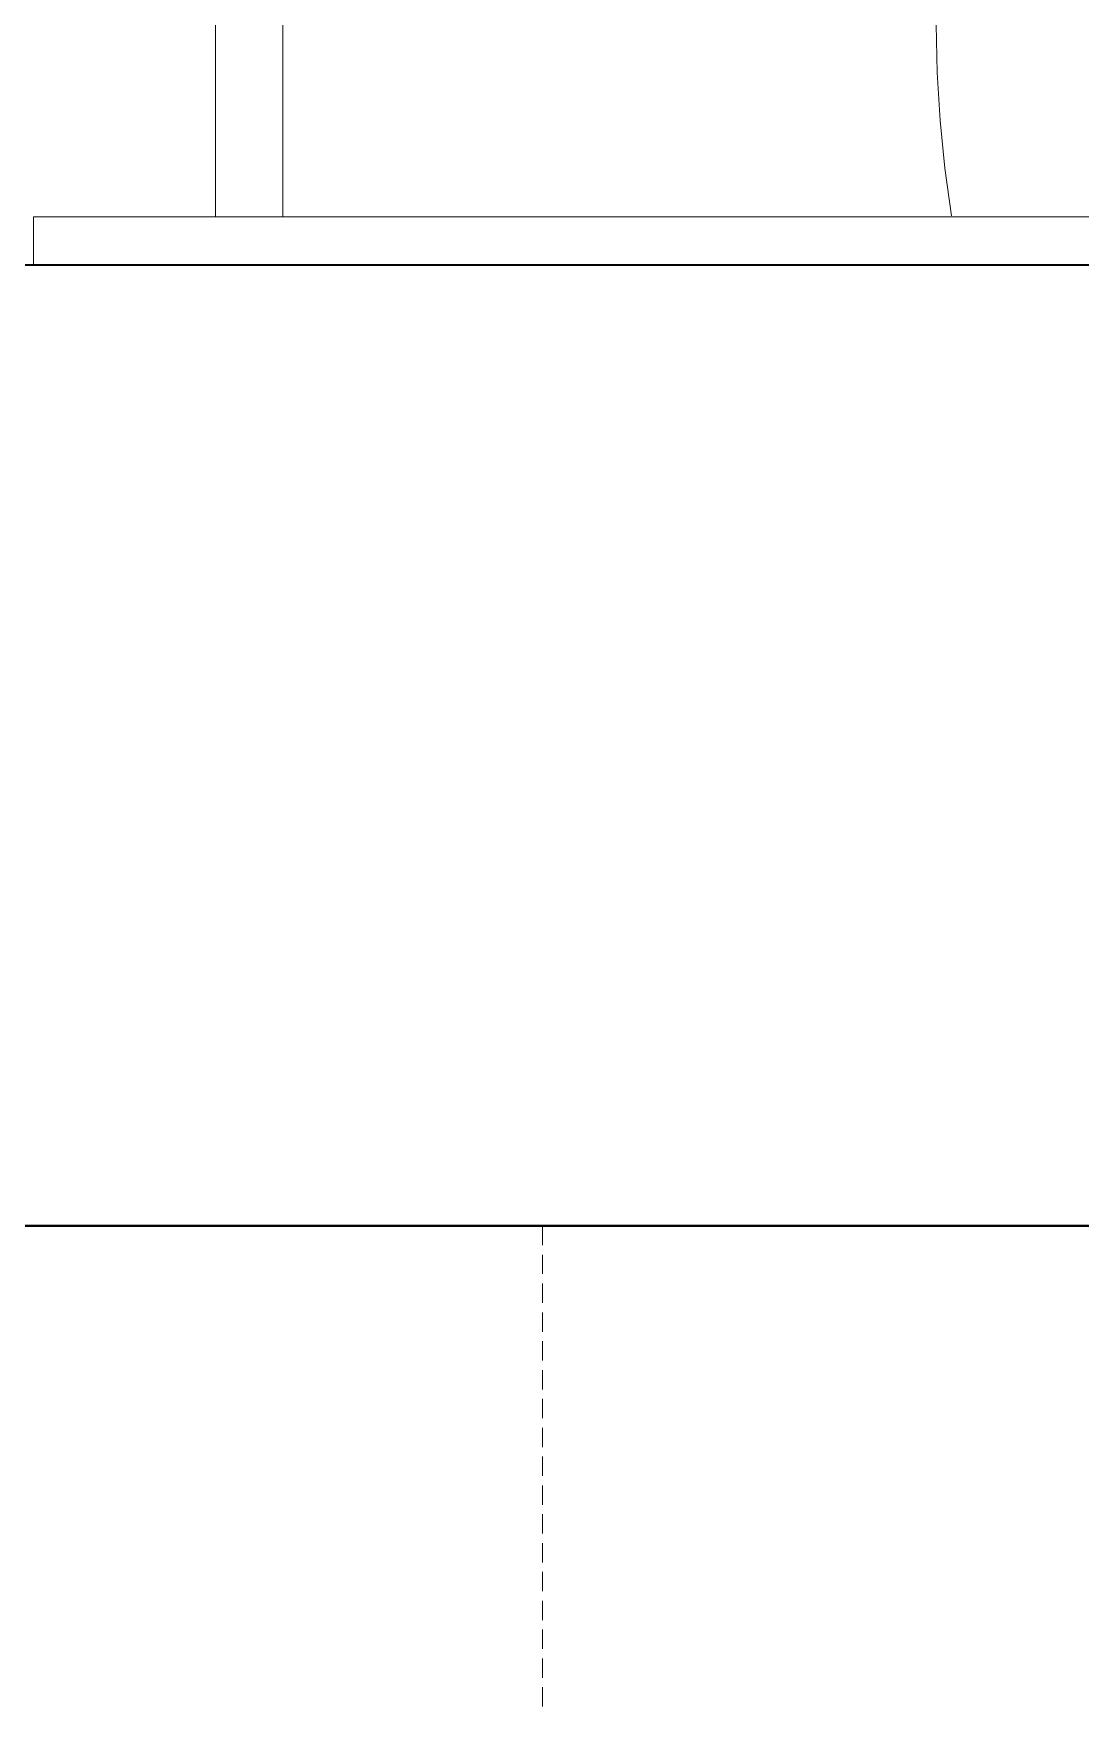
# Model space of a CAD drawing. Header units: millimetres. Extents: x -187664 to 435448, y -313239 to 299894.
# Drawn here: x 5679.6 to 5788.5, y -309664.7 to -309490.6 of the extents above; entities that cross this region are included whole.
import ezdxf

# ---------------------------------------------------------------- set-up
doc = ezdxf.new("R2010")
doc.units = ezdxf.units.MM
doc.linetypes.add('Centre', pattern=[31.75, 6.35, -4.7625, 15.875, -4.7625])
doc.linetypes.add('DPA_Hidden 50', pattern=[3, 2, -1])
for name, color, linetype, lineweight in [('A-DETL', 7, 'Continuous', 70), ('A-FLOR-E', 7, 'Continuous', 35), ('A-FLOR-FNSH', 7, 'Continuous', 70), ('A-FLOR-LEVL', 7, 'Continuous', 35), ('A-FLOR-LEVL-E', 7, 'Continuous', 35), ('A-FLOR-PATT', 7, 'Continuous', 70), ('A-GENM', 7, 'Continuous', 9), ('A-GLAZ-CURT', 7, 'Continuous', 9), ('A-GLAZ-CWMG', 7, 'Continuous', 35), ('P-SANR-FIXT', 7, 'Continuous', 35)]:
    doc.layers.add(name, color=color, linetype=linetype, lineweight=lineweight)

# ---------------------------------------------------------------- blocks, each defined once
blk = doc.blocks.new('PB-DRAIN-SCUPPER-GENC-300 - 300W X 200D-17300311-2140-01 ENTRANCE 1 ELEVATION 2')
at = {"layer": 'P-SANR-FIXT', "color": 7, "lineweight": 9}
for p, q in [((-18985.27, 101450), (-16176.56, 101450)), ((-18647.02, 101450), (-18985.27, 101450)), ((-18985.27, 101450), (-18647.02, 101450)), ((-18985.27, 101450), (-16176.56, 101450))]:
    blk.add_line(p, q, dxfattribs=at)
blk = doc.blocks.new('Rectangular Mullion - Mullion_Beam 300x400-17948330-2140-01 ENTRANCE 1 ELEVATION 2')
at = {"layer": 'A-GLAZ-CWMG', "color": 7}
for p, q in [((-18984.36, 101450), (-19059.25, 101450)), ((-19059.25, 101450), (-18990.73, 101450)), ((-18990.73, 101450), (-18984.36, 101450))]:
    blk.add_line(p, q, dxfattribs=at)
blk = doc.blocks.new('Rectangular Mullion - Mullion_Beam 300x400-17948329-2140-01 ENTRANCE 1 ELEVATION 2')
at = {"layer": 'A-GLAZ-CWMG', "color": 7}
for p, q in [((-18990.95, 101450), (-19059.25, 101450)), ((-18997.44, 101450), (-18990.95, 101450))]:
    blk.add_line(p, q, dxfattribs=at)
blk = doc.blocks.new('DPA_CP_Fence Type D - Fence Post Left w MRTA Logo-17948264-2140-01 ENTRANCE 1 ELEVATION 2')
at = {"layer": 'A-GLAZ-CURT', "color": 7}
blk.add_line((-18972.68, 101555), (-18972.68, 103125), dxfattribs=at)
at = {"layer": 'A-GLAZ-CURT', "color": 7, "flags": 128}
blk.add_lwpolyline([(-18897.68, 101575), (-18897.58, 101570), (-18897.28, 101565.01), (-18896.78, 101560.04), (-18896.08, 101555.09)], dxfattribs=at)
blk = doc.blocks.new('Ramp - Ramp-15894419-2140-01 ENTRANCE 1 ELEVATION 2')
at = {"layer": 'A-FLOR-LEVL-E', "color": 7}
for p, q in [((-19040.16, 101450), (-19037.47, 101550)), ((-19037.47, 101550), (-18991.61, 101550)), ((-19037.47, 101450), (-19037.47, 101550))]:
    blk.add_line(p, q, dxfattribs=at)
blk = doc.blocks.new('PB-DRAIN-SCUPPER-GENC-300 - 300W X 200D-17276305-2140-01 ENTRANCE 1 ELEVATION 2')
at = {"layer": 'P-SANR-FIXT', "color": 7, "lineweight": 9}
for p, q in [((-18985.27, 101450), (-18655.27, 101450)), ((-18655.27, 101450), (-18985.27, 101450))]:
    blk.add_line(p, q, dxfattribs=at)
blk = doc.blocks.new('BOLLARD - BOLLARD-17242057-2140-01 ENTRANCE 1 ELEVATION 2')
at = {"layer": 'A-GENM', "color": 7}
blk.add_line((-18965.68, 101555), (-18965.68, 101850), dxfattribs=at)
blk = doc.blocks.new('DPA_Drainage Gutter_Landscape_Type A - DPA_Drainage Gutter_Landscape_Type A-17902767-2140-01 ENTRANCE 1 ELEVATION 2')
at = {"layer": 'A-GENM', "color": 7}
for p, q in [((-18991.61, 101555), (-18647.02, 101555)), ((-18647.02, 101555), (-18991.61, 101555)), ((-18991.61, 101555), (-18991.61, 101550)), ((-18991.61, 101550), (-18991.61, 101555)), ((-18991.61, 101555), (-18647.02, 101555)), ((-18647.02, 101555), (-18991.61, 101555)), ((-18991.61, 101555), (-18991.61, 101550)), ((-18991.61, 101550), (-18991.61, 101555)), ((-18991.61, 101555), (-18647.02, 101555)), ((-18647.02, 101555), (-18991.61, 101555)), ((-18991.61, 101555), (-18991.61, 101550)), ((-18991.61, 101550), (-18991.61, 101555)), ((-18991.61, 101555), (-18647.02, 101555)), ((-18647.02, 101555), (-18991.61, 101555)), ((-18991.61, 101555), (-18991.61, 101550)), ((-18991.61, 101550), (-18991.61, 101555)), ((-18991.61, 101555), (-18647.02, 101555)), ((-18647.02, 101555), (-18991.61, 101555)), ((-18991.61, 101555), (-18991.61, 101550)), ((-18991.61, 101550), (-18991.61, 101555)), ((-18991.61, 101555), (-18647.02, 101555)), ((-18647.02, 101555), (-18991.61, 101555)), ((-18991.61, 101555), (-18991.61, 101550)), ((-18991.61, 101550), (-18991.61, 101555)), ((-18991.61, 101555), (-18647.02, 101555)), ((-18647.02, 101555), (-18991.61, 101555)), ((-18991.61, 101555), (-18991.61, 101550)), ((-18991.61, 101550), (-18991.61, 101555)), ((-18991.61, 101555), (-18647.02, 101555)), ((-18647.02, 101555), (-18991.61, 101555)), ((-18991.61, 101555), (-18991.61, 101550)), ((-18991.61, 101550), (-18991.61, 101555)), ((-18991.61, 101555), (-18647.02, 101555)), ((-18647.02, 101555), (-18991.61, 101555)), ((-18991.61, 101555), (-18991.61, 101550)), ((-18991.61, 101550), (-18991.61, 101555)), ((-18991.61, 101555), (-18647.02, 101555)), ((-18647.02, 101555), (-18991.61, 101555)), ((-18991.61, 101555), (-18991.61, 101550)), ((-18991.61, 101550), (-18991.61, 101555)), ((-18991.61, 101555), (-18647.02, 101555)), ((-18647.02, 101555), (-18991.61, 101555)), ((-18991.61, 101555), (-18991.61, 101550)), ((-18991.61, 101550), (-18991.61, 101555)), ((-18991.61, 101555), (-18647.02, 101555)), ((-18647.02, 101555), (-18991.61, 101555)), ((-18991.61, 101555), (-18991.61, 101550)), ((-18991.61, 101550), (-18991.61, 101555)), ((-18991.61, 101555), (-18647.02, 101555)), ((-18647.02, 101555), (-18991.61, 101555)), ((-18991.61, 101555), (-18991.61, 101550)), ((-18991.61, 101550), (-18991.61, 101555)), ((-18991.61, 101555), (-18647.02, 101555)), ((-18647.02, 101555), (-18991.61, 101555)), ((-18991.61, 101555), (-18991.61, 101550)), ((-18991.61, 101550), (-18991.61, 101555)), ((-18991.61, 101555), (-18647.02, 101555)), ((-18647.02, 101555), (-18991.61, 101555)), ((-18991.61, 101555), (-18991.61, 101550)), ((-18991.61, 101550), (-18991.61, 101555)), ((-18991.61, 101555), (-18647.02, 101555)), ((-18647.02, 101555), (-18991.61, 101555)), ((-18991.61, 101555), (-18991.61, 101550)), ((-18991.61, 101550), (-18991.61, 101555)), ((-18991.61, 101555), (-18647.02, 101555)), ((-18647.02, 101555), (-18991.61, 101555)), ((-18991.61, 101555), (-18991.61, 101550)), ((-18991.61, 101550), (-18991.61, 101555)), ((-18991.61, 101555), (-18647.02, 101555)), ((-18647.02, 101555), (-18991.61, 101555)), ((-18991.61, 101555), (-18991.61, 101550)), ((-18991.61, 101550), (-18991.61, 101555)), ((-18991.61, 101555), (-18647.02, 101555)), ((-18647.02, 101555), (-18991.61, 101555)), ((-18991.61, 101555), (-18991.61, 101550)), ((-18991.61, 101550), (-18991.61, 101555)), ((-18991.61, 101555), (-18647.02, 101555)), ((-18647.02, 101555), (-18991.61, 101555)), ((-18991.61, 101555), (-18991.61, 101550)), ((-18991.61, 101550), (-18991.61, 101555)), ((-18991.61, 101555), (-18647.02, 101555)), ((-18647.02, 101555), (-18991.61, 101555)), ((-18991.61, 101555), (-18991.61, 101550)), ((-18991.61, 101550), (-18991.61, 101555)), ((-18991.61, 101555), (-18647.02, 101555)), ((-18647.02, 101555), (-18991.61, 101555)), ((-18991.61, 101555), (-18991.61, 101550)), ((-18991.61, 101550), (-18991.61, 101555)), ((-18991.61, 101555), (-18647.02, 101555)), ((-18647.02, 101555), (-18991.61, 101555)), ((-18991.61, 101555), (-18991.61, 101550)), ((-18991.61, 101550), (-18991.61, 101555)), ((-18991.61, 101555), (-18647.02, 101555)), ((-18647.02, 101555), (-18991.61, 101555)), ((-18991.61, 101555), (-18991.61, 101550)), ((-18991.61, 101550), (-18991.61, 101555)), ((-18991.61, 101555), (-18647.02, 101555)), ((-18647.02, 101555), (-18991.61, 101555)), ((-18991.61, 101555), (-18991.61, 101550)), ((-18991.61, 101550), (-18991.61, 101555)), ((-18991.61, 101555), (-18647.02, 101555)), ((-18647.02, 101555), (-18991.61, 101555)), ((-18991.61, 101555), (-18991.61, 101550)), ((-18991.61, 101550), (-18991.61, 101555)), ((-18991.61, 101555), (-18647.02, 101555)), ((-18647.02, 101555), (-18991.61, 101555)), ((-18991.61, 101555), (-18991.61, 101550)), ((-18991.61, 101550), (-18991.61, 101555)), ((-18991.61, 101555), (-18647.02, 101555)), ((-18647.02, 101555), (-18991.61, 101555)), ((-18991.61, 101555), (-18991.61, 101550)), ((-18991.61, 101550), (-18991.61, 101555)), ((-18991.61, 101555), (-18647.02, 101555)), ((-18647.02, 101555), (-18991.61, 101555)), ((-18991.61, 101555), (-18991.61, 101550)), ((-18991.61, 101550), (-18991.61, 101555)), ((-18984.61, 101555), (-18884.61, 101555)), ((-18884.61, 101555), (-18984.61, 101555)), ((-18984.61, 101555), (-18884.61, 101555)), ((-18884.61, 101555), (-18984.61, 101555)), ((-18984.61, 101555), (-18884.61, 101555)), ((-18884.61, 101555), (-18984.61, 101555)), ((-18984.61, 101555), (-18884.61, 101555)), ((-18884.61, 101555), (-18984.61, 101555)), ((-18984.61, 101555), (-18884.61, 101555)), ((-18884.61, 101555), (-18984.61, 101555)), ((-18984.61, 101555), (-18884.61, 101555)), ((-18884.61, 101555), (-18984.61, 101555)), ((-18984.61, 101555), (-18884.61, 101555)), ((-18884.61, 101555), (-18984.61, 101555)), ((-18984.61, 101555), (-18884.61, 101555)), ((-18884.61, 101555), (-18984.61, 101555)), ((-18984.61, 101555), (-18884.61, 101555)), ((-18884.61, 101555), (-18984.61, 101555)), ((-18984.61, 101555), (-18884.61, 101555)), ((-18884.61, 101555), (-18984.61, 101555)), ((-18984.61, 101555), (-18884.61, 101555)), ((-18884.61, 101555), (-18984.61, 101555)), ((-18984.61, 101555), (-18884.61, 101555)), ((-18884.61, 101555), (-18984.61, 101555)), ((-18984.61, 101555), (-18884.61, 101555)), ((-18884.61, 101555), (-18984.61, 101555)), ((-18984.61, 101555), (-18884.61, 101555)), ((-18884.61, 101555), (-18984.61, 101555)), ((-18984.61, 101555), (-18884.61, 101555)), ((-18884.61, 101555), (-18984.61, 101555)), ((-18984.61, 101555), (-18884.61, 101555)), ((-18884.61, 101555), (-18984.61, 101555)), ((-18984.61, 101555), (-18884.61, 101555)), ((-18884.61, 101555), (-18984.61, 101555)), ((-18984.61, 101555), (-18884.61, 101555)), ((-18884.61, 101555), (-18984.61, 101555)), ((-18984.61, 101555), (-18884.61, 101555)), ((-18884.61, 101555), (-18984.61, 101555)), ((-18984.61, 101555), (-18884.61, 101555)), ((-18884.61, 101555), (-18984.61, 101555)), ((-18984.61, 101555), (-18884.61, 101555)), ((-18884.61, 101555), (-18984.61, 101555)), ((-18984.61, 101555), (-18884.61, 101555)), ((-18884.61, 101555), (-18984.61, 101555)), ((-18984.61, 101555), (-18884.61, 101555)), ((-18884.61, 101555), (-18984.61, 101555)), ((-18984.61, 101555), (-18884.61, 101555)), ((-18884.61, 101555), (-18984.61, 101555)), ((-18984.61, 101555), (-18884.61, 101555)), ((-18884.61, 101555), (-18984.61, 101555)), ((-18984.61, 101555), (-18884.61, 101555)), ((-18884.61, 101555), (-18984.61, 101555)), ((-18984.61, 101555), (-18884.61, 101555)), ((-18884.61, 101555), (-18984.61, 101555)), ((-18984.61, 101555), (-18884.61, 101555)), ((-18884.61, 101555), (-18984.61, 101555)), ((-18984.61, 101555), (-18884.61, 101555)), ((-18884.61, 101555), (-18984.61, 101555))]:
    blk.add_line(p, q, dxfattribs=at)

msp = doc.modelspace()

# ---------------------------------------------------------------- hatches: boundary and pattern name
at = {"layer": 'A-FLOR-PATT', "lineweight": 9}
h = msp.add_hatch(dxfattribs=at)
h.set_pattern_fill('FP_14', style=0, pattern_type=2)
h.set_pattern_definition([(50, (12577.36, -411064.7), (728.7365, -63.7558), [76.2, -838.2]), (355, (12577.36, -411064.7), (-140.9716, 764.2276), [60.96, -670.56]), (100.451, (12638.1, -411070), (587.77, 700.4668), [64.76, -712.36]), (46.184, (12577.4, -410861.5), (1084.316, -168.171), [114.3, -1257.3]), (96.636, (12667.7, -410875.5), (949.61, 989.71), [97.14, -1068.54]), (351.184, (12577.4, -410861.5), (949.62, 989.701), [91.44, -1005.84]), (21, (12678.96, -410912.3), (606.458, -409.0606), [76.2, -838.2]), (326, (12678.96, -410912.3), (247.2083, 736.753), [60.96, -670.56]), (71.451, (12729.5, -410946.4), (853.6683, 327.6855), [64.76, -712.36]), (37.5, (12577.36, -411064.7), (12.3547, 338.2201), [33.528, -628.904, 33.528, -647.192, -673.1]), (37.5, (12577.36, -411064.7), (12.3547, 338.2201), [-1343.152, 33.528, -639.572]), (7.5, (12577.36, -411064.7), (267.2789, 400.7221), [33.528, -354.584, 33.528, -613.664, -256.54]), (7.5, (12577.36, -411064.7), (267.2789, 400.7221), [-1035.304, 33.528, -223.012]), (327.5, (12350.8, -411064.7), (542.3633, -22.91534), [33.528, -220.472, 33.528, -758.952, -1051.56]), (327.5, (12350.8, -411064.7), (542.3633, -22.91534), [-1046.48, 33.528, -1018.032]), (317.5, (12249.2, -411064.7), (592.517, 101.707), [33.528, -296.672, 33.528, -492.76, -746.76]), (317.5, (12249.2, -411064.7), (592.517, 101.707), [-856.488, 33.528, -713.232])])
h.paths.add_polyline_path([(10893.492, -309714.71), (17145.567, -309714.71), (17145.567, -309614.71), (4908.603, -309614.71), (4908.603, -309714.71), (10751.572, -309714.71)])

# ---------------------------------------------------------------- linework, layer by layer
at = {"layer": 'A-DETL', "color": 7, "linetype": 'DPA_Hidden 50', "lineweight": 9}
msp.add_line((5732.518, -309614.71), (5732.518, -311098.027), dxfattribs=at)
at = {"layer": 'A-FLOR-E', "color": 7}
for p, q in [((5672.261, -309514.71), (6024.152, -309514.71)), ((5633.699, -309614.71), (6024.152, -309614.71)), ((6024.152, -309614.71), (5672.261, -309614.71))]:
    msp.add_line(p, q, dxfattribs=at)
at = {"layer": 'A-FLOR-FNSH', "color": 7, "lineweight": 25}
msp.add_line((17145.567, -309614.71), (4908.603, -309614.71), dxfattribs=at)
at = {"layer": 'A-FLOR-LEVL', "color": 7, "linetype": 'Centre'}
msp.add_line((-6493.623, -309614.71), (36741.898, -309614.71), dxfattribs=at)

# ---------------------------------------------------------------- block references
at = {"layer": 'A-FLOR-LEVL-E', "color": 7}
msp.add_blockref('Ramp - Ramp-15894419-2140-01 ENTRANCE 1 ELEVATION 2', (24671.173, -411064.71), dxfattribs=at)
at = {"layer": 'A-GENM', "color": 7}
for name in ['BOLLARD - BOLLARD-17242057-2140-01 ENTRANCE 1 ELEVATION 2', 'DPA_Drainage Gutter_Landscape_Type A - DPA_Drainage Gutter_Landscape_Type A-17902767-2140-01 ENTRANCE 1 ELEVATION 2']:
    msp.add_blockref(name, (24671.173, -411064.71), dxfattribs=at)
at = {"layer": 'A-GLAZ-CURT', "color": 7}
msp.add_blockref('DPA_CP_Fence Type D - Fence Post Left w MRTA Logo-17948264-2140-01 ENTRANCE 1 ELEVATION 2', (24671.173, -411064.71), dxfattribs=at)
at = {"layer": 'A-GLAZ-CWMG', "color": 7}
for name in ['Rectangular Mullion - Mullion_Beam 300x400-17948329-2140-01 ENTRANCE 1 ELEVATION 2', 'Rectangular Mullion - Mullion_Beam 300x400-17948330-2140-01 ENTRANCE 1 ELEVATION 2']:
    msp.add_blockref(name, (24671.173, -411064.71), dxfattribs=at)
at = {"layer": 'P-SANR-FIXT', "color": 7}
for name in ['PB-DRAIN-SCUPPER-GENC-300 - 300W X 200D-17300311-2140-01 ENTRANCE 1 ELEVATION 2', 'PB-DRAIN-SCUPPER-GENC-300 - 300W X 200D-17276305-2140-01 ENTRANCE 1 ELEVATION 2']:
    msp.add_blockref(name, (24671.173, -411064.71), dxfattribs=at)

doc.saveas('drawing.dxf')
